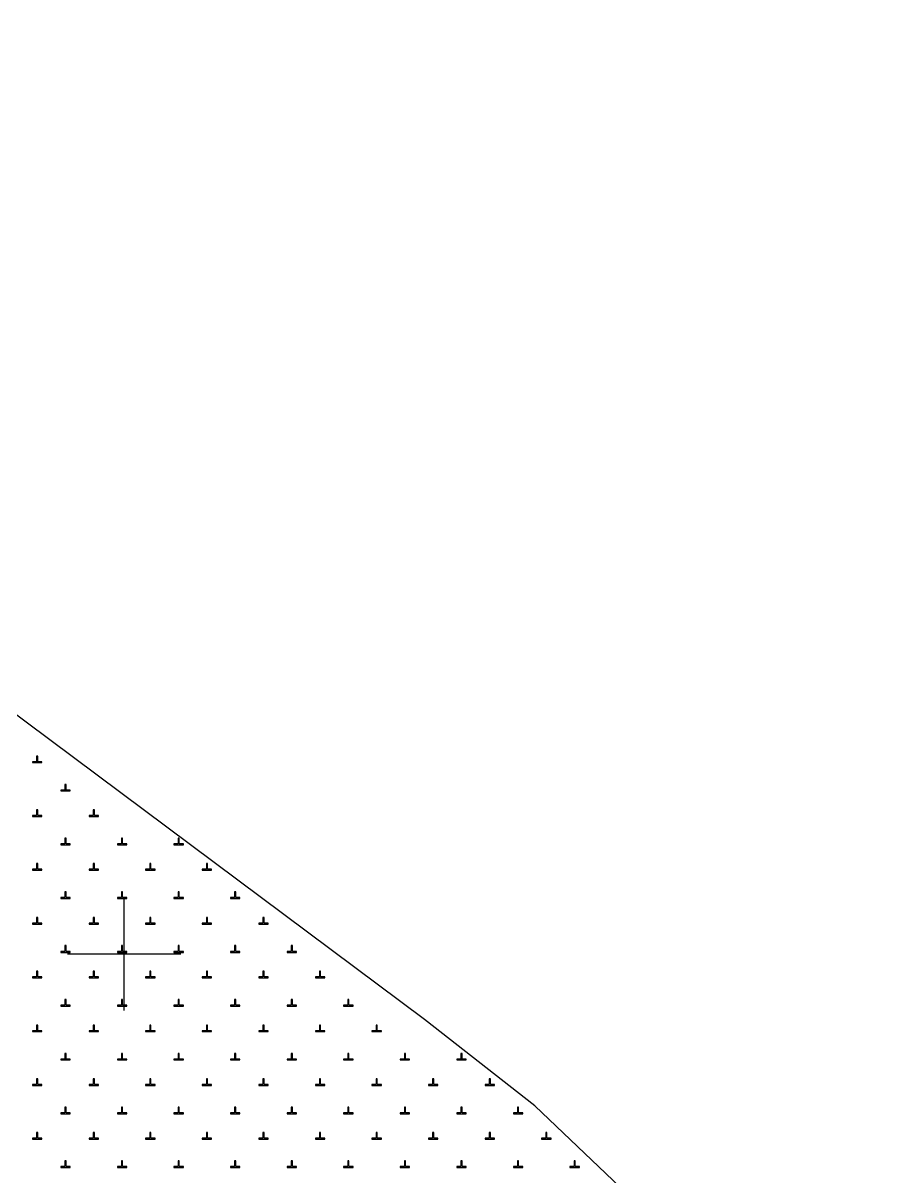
# Model space of a CAD drawing. Extents: x 550890 to 551618, y 1839259 to 1840146.
# Drawn here: x 551494.6 to 551540.8, y 1839988.2 to 1840049.3 of the extents above; entities that cross this region are included whole.
import ezdxf

# ---------------------------------------------------------------- set-up
doc = ezdxf.new("R2010")
doc.units = 0
for name, color, linetype in [('Level 19', 7, 'Continuous'), ('Level 23', 7, 'Continuous'), ('Level 63', 7, 'Continuous')]:
    doc.layers.add(name, color=color, linetype=linetype)

msp = doc.modelspace()

# ---------------------------------------------------------------- linework, layer by layer
at = {"layer": 'Level 19'}
for p, q in [((551495.42, 1840010.48), (551495.36, 1840010.48)), ((551495.36, 1840010.48), (551495.36, 1840010.18)), ((551495.42, 1840010.18), (551495.42, 1840010.48)), ((551495.36, 1840010.18), (551495.14, 1840010.18)), ((551495.14, 1840010.18), (551495.14, 1840010.13)), ((551495.14, 1840010.13), (551495.64, 1840010.13)), ((551495.64, 1840010.18), (551495.42, 1840010.18)), ((551495.64, 1840010.13), (551495.64, 1840010.18)), ((551496.92, 1840008.98), (551496.86, 1840008.98)), ((551496.86, 1840008.98), (551496.86, 1840008.68)), ((551496.92, 1840008.68), (551496.92, 1840008.98)), ((551496.86, 1840008.68), (551496.64, 1840008.68)), ((551496.64, 1840008.68), (551496.64, 1840008.63)), ((551496.64, 1840008.63), (551497.14, 1840008.63)), ((551497.14, 1840008.68), (551496.92, 1840008.68)), ((551497.14, 1840008.63), (551497.14, 1840008.68)), ((551495.36, 1840007.33), (551495.14, 1840007.33)), ((551495.14, 1840007.33), (551495.14, 1840007.28)), ((551495.14, 1840007.28), (551495.64, 1840007.28)), ((551495.42, 1840007.63), (551495.36, 1840007.63)), ((551495.36, 1840007.63), (551495.36, 1840007.33)), ((551495.42, 1840007.33), (551495.42, 1840007.63)), ((551495.64, 1840007.33), (551495.42, 1840007.33)), ((551495.64, 1840007.28), (551495.64, 1840007.33)), ((551498.36, 1840007.33), (551498.14, 1840007.33)), ((551498.14, 1840007.33), (551498.14, 1840007.28)), ((551498.14, 1840007.28), (551498.64, 1840007.28)), ((551498.42, 1840007.63), (551498.36, 1840007.63)), ((551498.36, 1840007.63), (551498.36, 1840007.33)), ((551498.42, 1840007.33), (551498.42, 1840007.63)), ((551498.64, 1840007.33), (551498.42, 1840007.33)), ((551498.64, 1840007.28), (551498.64, 1840007.33)), ((551496.92, 1840006.13), (551496.86, 1840006.13)), ((551496.86, 1840006.13), (551496.86, 1840005.83)), ((551496.92, 1840005.83), (551496.92, 1840006.13)), ((551499.92, 1840006.13), (551499.86, 1840006.13)), ((551499.86, 1840006.13), (551499.86, 1840005.83)), ((551499.92, 1840005.83), (551499.92, 1840006.13)), ((551502.92, 1840006.13), (551502.86, 1840006.13)), ((551502.86, 1840006.13), (551502.86, 1840005.83)), ((551502.92, 1840005.83), (551502.92, 1840006.13)), ((551496.86, 1840005.83), (551496.64, 1840005.83)), ((551496.64, 1840005.83), (551496.64, 1840005.78)), ((551496.64, 1840005.78), (551497.14, 1840005.78)), ((551497.14, 1840005.83), (551496.92, 1840005.83)), ((551497.14, 1840005.78), (551497.14, 1840005.83)), ((551499.86, 1840005.83), (551499.64, 1840005.83)), ((551499.64, 1840005.83), (551499.64, 1840005.78)), ((551499.64, 1840005.78), (551500.14, 1840005.78)), ((551500.14, 1840005.83), (551499.92, 1840005.83)), ((551500.14, 1840005.78), (551500.14, 1840005.83)), ((551502.86, 1840005.83), (551502.64, 1840005.83)), ((551502.64, 1840005.83), (551502.64, 1840005.78)), ((551502.64, 1840005.78), (551503.14, 1840005.78)), ((551503.14, 1840005.83), (551502.92, 1840005.83)), ((551503.14, 1840005.78), (551503.14, 1840005.83)), ((551495.42, 1840004.78), (551495.36, 1840004.78)), ((551495.36, 1840004.78), (551495.36, 1840004.48)), ((551495.42, 1840004.48), (551495.42, 1840004.78)), ((551498.42, 1840004.78), (551498.36, 1840004.78)), ((551498.36, 1840004.78), (551498.36, 1840004.48)), ((551498.42, 1840004.48), (551498.42, 1840004.78)), ((551501.42, 1840004.78), (551501.36, 1840004.78)), ((551501.36, 1840004.78), (551501.36, 1840004.48)), ((551501.42, 1840004.48), (551501.42, 1840004.78)), ((551504.42, 1840004.78), (551504.36, 1840004.78)), ((551504.36, 1840004.78), (551504.36, 1840004.48)), ((551504.42, 1840004.48), (551504.42, 1840004.78)), ((551495.36, 1840004.48), (551495.14, 1840004.48)), ((551495.14, 1840004.48), (551495.14, 1840004.43)), ((551495.14, 1840004.43), (551495.64, 1840004.43)), ((551495.64, 1840004.48), (551495.42, 1840004.48)), ((551495.64, 1840004.43), (551495.64, 1840004.48)), ((551498.36, 1840004.48), (551498.14, 1840004.48)), ((551498.14, 1840004.48), (551498.14, 1840004.43)), ((551498.14, 1840004.43), (551498.64, 1840004.43)), ((551498.64, 1840004.48), (551498.42, 1840004.48)), ((551498.64, 1840004.43), (551498.64, 1840004.48)), ((551501.36, 1840004.48), (551501.14, 1840004.48)), ((551501.14, 1840004.48), (551501.14, 1840004.43)), ((551501.14, 1840004.43), (551501.64, 1840004.43)), ((551501.64, 1840004.48), (551501.42, 1840004.48)), ((551501.64, 1840004.43), (551501.64, 1840004.48)), ((551504.36, 1840004.48), (551504.14, 1840004.48)), ((551504.14, 1840004.48), (551504.14, 1840004.43)), ((551504.14, 1840004.43), (551504.64, 1840004.43)), ((551504.64, 1840004.48), (551504.42, 1840004.48)), ((551504.64, 1840004.43), (551504.64, 1840004.48)), ((551496.86, 1840002.98), (551496.64, 1840002.98)), ((551496.64, 1840002.98), (551496.64, 1840002.93)), ((551496.64, 1840002.93), (551497.14, 1840002.93)), ((551496.92, 1840003.28), (551496.86, 1840003.28)), ((551496.86, 1840003.28), (551496.86, 1840002.98)), ((551496.92, 1840002.98), (551496.92, 1840003.28)), ((551497.14, 1840002.98), (551496.92, 1840002.98)), ((551497.14, 1840002.93), (551497.14, 1840002.98)), ((551499.86, 1840002.98), (551499.64, 1840002.98)), ((551499.64, 1840002.98), (551499.64, 1840002.93)), ((551499.64, 1840002.93), (551500.14, 1840002.93)), ((551499.92, 1840003.28), (551499.86, 1840003.28)), ((551499.86, 1840003.28), (551499.86, 1840002.98)), ((551499.92, 1840002.98), (551499.92, 1840003.28)), ((551500.14, 1840002.98), (551499.92, 1840002.98)), ((551500.14, 1840002.93), (551500.14, 1840002.98)), ((551502.86, 1840002.98), (551502.64, 1840002.98)), ((551502.64, 1840002.98), (551502.64, 1840002.93)), ((551502.64, 1840002.93), (551503.14, 1840002.93)), ((551502.92, 1840003.28), (551502.86, 1840003.28)), ((551502.86, 1840003.28), (551502.86, 1840002.98)), ((551502.92, 1840002.98), (551502.92, 1840003.28)), ((551503.14, 1840002.98), (551502.92, 1840002.98)), ((551503.14, 1840002.93), (551503.14, 1840002.98)), ((551505.86, 1840002.98), (551505.64, 1840002.98)), ((551505.64, 1840002.98), (551505.64, 1840002.93)), ((551505.64, 1840002.93), (551506.14, 1840002.93)), ((551505.92, 1840003.28), (551505.86, 1840003.28)), ((551505.86, 1840003.28), (551505.86, 1840002.98)), ((551505.92, 1840002.98), (551505.92, 1840003.28)), ((551506.14, 1840002.98), (551505.92, 1840002.98)), ((551506.14, 1840002.93), (551506.14, 1840002.98)), ((551495.36, 1840001.62), (551495.14, 1840001.62)), ((551495.14, 1840001.62), (551495.14, 1840001.57)), ((551495.42, 1840001.93), (551495.36, 1840001.93)), ((551495.36, 1840001.93), (551495.36, 1840001.62)), ((551495.42, 1840001.62), (551495.42, 1840001.93)), ((551495.64, 1840001.62), (551495.42, 1840001.62)), ((551495.64, 1840001.57), (551495.64, 1840001.62)), ((551498.36, 1840001.62), (551498.14, 1840001.62)), ((551498.14, 1840001.62), (551498.14, 1840001.57)), ((551498.42, 1840001.93), (551498.36, 1840001.93)), ((551498.36, 1840001.93), (551498.36, 1840001.62)), ((551498.42, 1840001.62), (551498.42, 1840001.93)), ((551498.64, 1840001.62), (551498.42, 1840001.62)), ((551498.64, 1840001.57), (551498.64, 1840001.62)), ((551501.36, 1840001.62), (551501.14, 1840001.62)), ((551501.14, 1840001.62), (551501.14, 1840001.57)), ((551501.42, 1840001.93), (551501.36, 1840001.93)), ((551501.36, 1840001.93), (551501.36, 1840001.62)), ((551501.42, 1840001.62), (551501.42, 1840001.93)), ((551501.64, 1840001.62), (551501.42, 1840001.62)), ((551501.64, 1840001.57), (551501.64, 1840001.62)), ((551504.36, 1840001.62), (551504.14, 1840001.62)), ((551504.14, 1840001.62), (551504.14, 1840001.57)), ((551504.42, 1840001.93), (551504.36, 1840001.93)), ((551504.36, 1840001.93), (551504.36, 1840001.62)), ((551504.42, 1840001.62), (551504.42, 1840001.93)), ((551504.64, 1840001.62), (551504.42, 1840001.62)), ((551504.64, 1840001.57), (551504.64, 1840001.62)), ((551507.36, 1840001.62), (551507.14, 1840001.62)), ((551507.14, 1840001.62), (551507.14, 1840001.57)), ((551507.42, 1840001.93), (551507.36, 1840001.93)), ((551507.36, 1840001.93), (551507.36, 1840001.62)), ((551507.42, 1840001.62), (551507.42, 1840001.93)), ((551507.64, 1840001.62), (551507.42, 1840001.62)), ((551507.64, 1840001.57), (551507.64, 1840001.62)), ((551495.14, 1840001.57), (551495.64, 1840001.57)), ((551498.14, 1840001.57), (551498.64, 1840001.57)), ((551501.14, 1840001.57), (551501.64, 1840001.57)), ((551504.14, 1840001.57), (551504.64, 1840001.57)), ((551507.14, 1840001.57), (551507.64, 1840001.57)), ((551496.92, 1840000.43), (551496.86, 1840000.43)), ((551496.86, 1840000.43), (551496.86, 1840000.12)), ((551496.92, 1840000.12), (551496.92, 1840000.43)), ((551499.92, 1840000.43), (551499.86, 1840000.43)), ((551499.86, 1840000.43), (551499.86, 1840000.12)), ((551499.92, 1840000.12), (551499.92, 1840000.43)), ((551502.92, 1840000.43), (551502.86, 1840000.43)), ((551502.86, 1840000.43), (551502.86, 1840000.12)), ((551502.92, 1840000.12), (551502.92, 1840000.43)), ((551505.92, 1840000.43), (551505.86, 1840000.43)), ((551505.86, 1840000.43), (551505.86, 1840000.12)), ((551505.92, 1840000.12), (551505.92, 1840000.43)), ((551508.92, 1840000.43), (551508.86, 1840000.43)), ((551508.86, 1840000.43), (551508.86, 1840000.12)), ((551508.92, 1840000.12), (551508.92, 1840000.43)), ((551496.86, 1840000.12), (551496.64, 1840000.12)), ((551496.64, 1840000.12), (551496.64, 1840000.07)), ((551496.64, 1840000.07), (551497.14, 1840000.07)), ((551497.14, 1840000.12), (551496.92, 1840000.12)), ((551497.14, 1840000.07), (551497.14, 1840000.12)), ((551499.86, 1840000.12), (551499.64, 1840000.12)), ((551499.64, 1840000.12), (551499.64, 1840000.07)), ((551499.64, 1840000.07), (551500.14, 1840000.07)), ((551500.14, 1840000.12), (551499.92, 1840000.12)), ((551500.14, 1840000.07), (551500.14, 1840000.12)), ((551502.86, 1840000.12), (551502.64, 1840000.12)), ((551502.64, 1840000.12), (551502.64, 1840000.07)), ((551502.64, 1840000.07), (551503.14, 1840000.07)), ((551503.14, 1840000.12), (551502.92, 1840000.12)), ((551503.14, 1840000.07), (551503.14, 1840000.12)), ((551505.86, 1840000.12), (551505.64, 1840000.12)), ((551505.64, 1840000.12), (551505.64, 1840000.07)), ((551505.64, 1840000.07), (551506.14, 1840000.07)), ((551506.14, 1840000.12), (551505.92, 1840000.12)), ((551506.14, 1840000.07), (551506.14, 1840000.12)), ((551508.86, 1840000.12), (551508.64, 1840000.12)), ((551508.64, 1840000.12), (551508.64, 1840000.07)), ((551508.64, 1840000.07), (551509.14, 1840000.07)), ((551509.14, 1840000.12), (551508.92, 1840000.12)), ((551509.14, 1840000.07), (551509.14, 1840000.12)), ((551495.36, 1839998.77), (551495.14, 1839998.77)), ((551495.14, 1839998.77), (551495.14, 1839998.72)), ((551495.14, 1839998.72), (551495.64, 1839998.72)), ((551495.42, 1839999.07), (551495.36, 1839999.07)), ((551495.36, 1839999.07), (551495.36, 1839998.77)), ((551495.42, 1839998.77), (551495.42, 1839999.07)), ((551495.64, 1839998.77), (551495.42, 1839998.77)), ((551495.64, 1839998.72), (551495.64, 1839998.77)), ((551498.36, 1839998.77), (551498.14, 1839998.77)), ((551498.14, 1839998.77), (551498.14, 1839998.72)), ((551498.14, 1839998.72), (551498.64, 1839998.72)), ((551498.42, 1839999.07), (551498.36, 1839999.07)), ((551498.36, 1839999.07), (551498.36, 1839998.77)), ((551498.42, 1839998.77), (551498.42, 1839999.07)), ((551498.64, 1839998.77), (551498.42, 1839998.77)), ((551498.64, 1839998.72), (551498.64, 1839998.77)), ((551501.36, 1839998.77), (551501.14, 1839998.77)), ((551501.14, 1839998.77), (551501.14, 1839998.72)), ((551501.14, 1839998.72), (551501.64, 1839998.72)), ((551501.42, 1839999.07), (551501.36, 1839999.07)), ((551501.36, 1839999.07), (551501.36, 1839998.77)), ((551501.42, 1839998.77), (551501.42, 1839999.07)), ((551501.64, 1839998.77), (551501.42, 1839998.77)), ((551501.64, 1839998.72), (551501.64, 1839998.77)), ((551504.36, 1839998.77), (551504.14, 1839998.77)), ((551504.14, 1839998.77), (551504.14, 1839998.72)), ((551504.14, 1839998.72), (551504.64, 1839998.72)), ((551504.42, 1839999.07), (551504.36, 1839999.07)), ((551504.36, 1839999.07), (551504.36, 1839998.77)), ((551504.42, 1839998.77), (551504.42, 1839999.07)), ((551504.64, 1839998.77), (551504.42, 1839998.77)), ((551504.64, 1839998.72), (551504.64, 1839998.77)), ((551507.36, 1839998.77), (551507.14, 1839998.77)), ((551507.14, 1839998.77), (551507.14, 1839998.72)), ((551507.14, 1839998.72), (551507.64, 1839998.72)), ((551507.42, 1839999.07), (551507.36, 1839999.07)), ((551507.36, 1839999.07), (551507.36, 1839998.77)), ((551507.42, 1839998.77), (551507.42, 1839999.07)), ((551507.64, 1839998.77), (551507.42, 1839998.77)), ((551507.64, 1839998.72), (551507.64, 1839998.77)), ((551510.36, 1839998.77), (551510.14, 1839998.77)), ((551510.14, 1839998.77), (551510.14, 1839998.72)), ((551510.14, 1839998.72), (551510.64, 1839998.72)), ((551510.42, 1839999.07), (551510.36, 1839999.07)), ((551510.36, 1839999.07), (551510.36, 1839998.77)), ((551510.42, 1839998.77), (551510.42, 1839999.07)), ((551510.64, 1839998.77), (551510.42, 1839998.77)), ((551510.64, 1839998.72), (551510.64, 1839998.77)), ((551496.92, 1839997.57), (551496.86, 1839997.57)), ((551496.86, 1839997.57), (551496.86, 1839997.27)), ((551496.92, 1839997.27), (551496.92, 1839997.57)), ((551499.92, 1839997.57), (551499.86, 1839997.57)), ((551499.86, 1839997.57), (551499.86, 1839997.27)), ((551499.92, 1839997.27), (551499.92, 1839997.57)), ((551502.92, 1839997.57), (551502.86, 1839997.57)), ((551502.86, 1839997.57), (551502.86, 1839997.27)), ((551502.92, 1839997.27), (551502.92, 1839997.57)), ((551505.92, 1839997.57), (551505.86, 1839997.57)), ((551505.86, 1839997.57), (551505.86, 1839997.27)), ((551505.92, 1839997.27), (551505.92, 1839997.57)), ((551508.92, 1839997.57), (551508.86, 1839997.57)), ((551508.86, 1839997.57), (551508.86, 1839997.27)), ((551508.92, 1839997.27), (551508.92, 1839997.57)), ((551511.92, 1839997.57), (551511.86, 1839997.57)), ((551511.86, 1839997.57), (551511.86, 1839997.27)), ((551511.92, 1839997.27), (551511.92, 1839997.57)), ((551496.86, 1839997.27), (551496.64, 1839997.27)), ((551496.64, 1839997.27), (551496.64, 1839997.22)), ((551496.64, 1839997.22), (551497.14, 1839997.22)), ((551497.14, 1839997.27), (551496.92, 1839997.27)), ((551497.14, 1839997.22), (551497.14, 1839997.27)), ((551499.86, 1839997.27), (551499.64, 1839997.27)), ((551499.64, 1839997.27), (551499.64, 1839997.22)), ((551499.64, 1839997.22), (551500.14, 1839997.22)), ((551500.14, 1839997.27), (551499.92, 1839997.27)), ((551500.14, 1839997.22), (551500.14, 1839997.27)), ((551502.86, 1839997.27), (551502.64, 1839997.27)), ((551502.64, 1839997.27), (551502.64, 1839997.22)), ((551502.64, 1839997.22), (551503.14, 1839997.22)), ((551503.14, 1839997.27), (551502.92, 1839997.27)), ((551503.14, 1839997.22), (551503.14, 1839997.27)), ((551505.86, 1839997.27), (551505.64, 1839997.27)), ((551505.64, 1839997.27), (551505.64, 1839997.22)), ((551505.64, 1839997.22), (551506.14, 1839997.22)), ((551506.14, 1839997.27), (551505.92, 1839997.27)), ((551506.14, 1839997.22), (551506.14, 1839997.27)), ((551508.86, 1839997.27), (551508.64, 1839997.27)), ((551508.64, 1839997.27), (551508.64, 1839997.22)), ((551508.64, 1839997.22), (551509.14, 1839997.22)), ((551509.14, 1839997.27), (551508.92, 1839997.27)), ((551509.14, 1839997.22), (551509.14, 1839997.27)), ((551511.86, 1839997.27), (551511.64, 1839997.27)), ((551511.64, 1839997.27), (551511.64, 1839997.22)), ((551511.64, 1839997.22), (551512.14, 1839997.22)), ((551512.14, 1839997.27), (551511.92, 1839997.27)), ((551512.14, 1839997.22), (551512.14, 1839997.27)), ((551495.42, 1839996.22), (551495.36, 1839996.22)), ((551495.36, 1839996.22), (551495.36, 1839995.92)), ((551495.42, 1839995.92), (551495.42, 1839996.22)), ((551498.42, 1839996.22), (551498.36, 1839996.22)), ((551498.36, 1839996.22), (551498.36, 1839995.92)), ((551498.42, 1839995.92), (551498.42, 1839996.22)), ((551501.42, 1839996.22), (551501.36, 1839996.22)), ((551501.36, 1839996.22), (551501.36, 1839995.92)), ((551501.42, 1839995.92), (551501.42, 1839996.22)), ((551504.42, 1839996.22), (551504.36, 1839996.22)), ((551504.36, 1839996.22), (551504.36, 1839995.92)), ((551504.42, 1839995.92), (551504.42, 1839996.22)), ((551507.42, 1839996.22), (551507.36, 1839996.22)), ((551507.36, 1839996.22), (551507.36, 1839995.92)), ((551507.42, 1839995.92), (551507.42, 1839996.22)), ((551510.42, 1839996.22), (551510.36, 1839996.22)), ((551510.36, 1839996.22), (551510.36, 1839995.92)), ((551510.42, 1839995.92), (551510.42, 1839996.22)), ((551513.42, 1839996.22), (551513.36, 1839996.22)), ((551513.36, 1839996.22), (551513.36, 1839995.92)), ((551513.42, 1839995.92), (551513.42, 1839996.22)), ((551495.36, 1839995.92), (551495.14, 1839995.92)), ((551495.14, 1839995.92), (551495.14, 1839995.87)), ((551495.14, 1839995.87), (551495.64, 1839995.87)), ((551495.64, 1839995.92), (551495.42, 1839995.92)), ((551495.64, 1839995.87), (551495.64, 1839995.92)), ((551498.36, 1839995.92), (551498.14, 1839995.92)), ((551498.14, 1839995.92), (551498.14, 1839995.87)), ((551498.14, 1839995.87), (551498.64, 1839995.87)), ((551498.64, 1839995.92), (551498.42, 1839995.92)), ((551498.64, 1839995.87), (551498.64, 1839995.92)), ((551501.36, 1839995.92), (551501.14, 1839995.92)), ((551501.14, 1839995.92), (551501.14, 1839995.87)), ((551501.14, 1839995.87), (551501.64, 1839995.87)), ((551501.64, 1839995.92), (551501.42, 1839995.92)), ((551501.64, 1839995.87), (551501.64, 1839995.92)), ((551504.36, 1839995.92), (551504.14, 1839995.92)), ((551504.14, 1839995.92), (551504.14, 1839995.87)), ((551504.14, 1839995.87), (551504.64, 1839995.87)), ((551504.64, 1839995.92), (551504.42, 1839995.92)), ((551504.64, 1839995.87), (551504.64, 1839995.92)), ((551507.36, 1839995.92), (551507.14, 1839995.92)), ((551507.14, 1839995.92), (551507.14, 1839995.87)), ((551507.14, 1839995.87), (551507.64, 1839995.87)), ((551507.64, 1839995.92), (551507.42, 1839995.92)), ((551507.64, 1839995.87), (551507.64, 1839995.92)), ((551510.36, 1839995.92), (551510.14, 1839995.92)), ((551510.14, 1839995.92), (551510.14, 1839995.87)), ((551510.14, 1839995.87), (551510.64, 1839995.87)), ((551510.64, 1839995.92), (551510.42, 1839995.92)), ((551510.64, 1839995.87), (551510.64, 1839995.92)), ((551513.36, 1839995.92), (551513.14, 1839995.92)), ((551513.14, 1839995.92), (551513.14, 1839995.87)), ((551513.14, 1839995.87), (551513.64, 1839995.87)), ((551513.64, 1839995.92), (551513.42, 1839995.92)), ((551513.64, 1839995.87), (551513.64, 1839995.92)), ((551496.86, 1839994.42), (551496.64, 1839994.42)), ((551496.64, 1839994.42), (551496.64, 1839994.37)), ((551496.64, 1839994.37), (551497.14, 1839994.37)), ((551496.92, 1839994.72), (551496.86, 1839994.72)), ((551496.86, 1839994.72), (551496.86, 1839994.42)), ((551496.92, 1839994.42), (551496.92, 1839994.72)), ((551497.14, 1839994.42), (551496.92, 1839994.42)), ((551497.14, 1839994.37), (551497.14, 1839994.42)), ((551499.86, 1839994.42), (551499.64, 1839994.42)), ((551499.64, 1839994.42), (551499.64, 1839994.37)), ((551499.64, 1839994.37), (551500.14, 1839994.37)), ((551499.92, 1839994.72), (551499.86, 1839994.72)), ((551499.86, 1839994.72), (551499.86, 1839994.42)), ((551499.92, 1839994.42), (551499.92, 1839994.72)), ((551500.14, 1839994.42), (551499.92, 1839994.42)), ((551500.14, 1839994.37), (551500.14, 1839994.42)), ((551502.86, 1839994.42), (551502.64, 1839994.42)), ((551502.64, 1839994.42), (551502.64, 1839994.37)), ((551502.64, 1839994.37), (551503.14, 1839994.37)), ((551502.92, 1839994.72), (551502.86, 1839994.72)), ((551502.86, 1839994.72), (551502.86, 1839994.42)), ((551502.92, 1839994.42), (551502.92, 1839994.72)), ((551503.14, 1839994.42), (551502.92, 1839994.42)), ((551503.14, 1839994.37), (551503.14, 1839994.42)), ((551505.86, 1839994.42), (551505.64, 1839994.42)), ((551505.64, 1839994.42), (551505.64, 1839994.37)), ((551505.64, 1839994.37), (551506.14, 1839994.37)), ((551505.92, 1839994.72), (551505.86, 1839994.72)), ((551505.86, 1839994.72), (551505.86, 1839994.42)), ((551505.92, 1839994.42), (551505.92, 1839994.72)), ((551506.14, 1839994.42), (551505.92, 1839994.42)), ((551506.14, 1839994.37), (551506.14, 1839994.42)), ((551508.86, 1839994.42), (551508.64, 1839994.42)), ((551508.64, 1839994.42), (551508.64, 1839994.37)), ((551508.64, 1839994.37), (551509.14, 1839994.37)), ((551508.92, 1839994.72), (551508.86, 1839994.72)), ((551508.86, 1839994.72), (551508.86, 1839994.42)), ((551508.92, 1839994.42), (551508.92, 1839994.72)), ((551509.14, 1839994.42), (551508.92, 1839994.42)), ((551509.14, 1839994.37), (551509.14, 1839994.42)), ((551511.86, 1839994.42), (551511.64, 1839994.42)), ((551511.64, 1839994.42), (551511.64, 1839994.37)), ((551511.64, 1839994.37), (551512.14, 1839994.37)), ((551511.92, 1839994.72), (551511.86, 1839994.72)), ((551511.86, 1839994.72), (551511.86, 1839994.42)), ((551511.92, 1839994.42), (551511.92, 1839994.72)), ((551512.14, 1839994.42), (551511.92, 1839994.42)), ((551512.14, 1839994.37), (551512.14, 1839994.42)), ((551514.86, 1839994.42), (551514.64, 1839994.42)), ((551514.64, 1839994.42), (551514.64, 1839994.37)), ((551514.64, 1839994.37), (551515.14, 1839994.37)), ((551514.92, 1839994.72), (551514.86, 1839994.72)), ((551514.86, 1839994.72), (551514.86, 1839994.42)), ((551514.92, 1839994.42), (551514.92, 1839994.72)), ((551515.14, 1839994.42), (551514.92, 1839994.42)), ((551515.14, 1839994.37), (551515.14, 1839994.42)), ((551517.86, 1839994.42), (551517.64, 1839994.42)), ((551517.64, 1839994.42), (551517.64, 1839994.37)), ((551517.64, 1839994.37), (551518.14, 1839994.37)), ((551517.92, 1839994.72), (551517.86, 1839994.72)), ((551517.86, 1839994.72), (551517.86, 1839994.42)), ((551517.92, 1839994.42), (551517.92, 1839994.72)), ((551518.14, 1839994.42), (551517.92, 1839994.42)), ((551518.14, 1839994.37), (551518.14, 1839994.42)), ((551495.36, 1839993.07), (551495.14, 1839993.07)), ((551495.14, 1839993.07), (551495.14, 1839993.02)), ((551495.42, 1839993.37), (551495.36, 1839993.37)), ((551495.36, 1839993.37), (551495.36, 1839993.07)), ((551495.42, 1839993.07), (551495.42, 1839993.37)), ((551495.64, 1839993.07), (551495.42, 1839993.07)), ((551495.64, 1839993.02), (551495.64, 1839993.07)), ((551498.36, 1839993.07), (551498.14, 1839993.07)), ((551498.14, 1839993.07), (551498.14, 1839993.02)), ((551498.42, 1839993.37), (551498.36, 1839993.37)), ((551498.36, 1839993.37), (551498.36, 1839993.07)), ((551498.42, 1839993.07), (551498.42, 1839993.37)), ((551498.64, 1839993.07), (551498.42, 1839993.07)), ((551498.64, 1839993.02), (551498.64, 1839993.07)), ((551501.36, 1839993.07), (551501.14, 1839993.07)), ((551501.14, 1839993.07), (551501.14, 1839993.02)), ((551501.42, 1839993.37), (551501.36, 1839993.37)), ((551501.36, 1839993.37), (551501.36, 1839993.07)), ((551501.42, 1839993.07), (551501.42, 1839993.37)), ((551501.64, 1839993.07), (551501.42, 1839993.07)), ((551501.64, 1839993.02), (551501.64, 1839993.07)), ((551504.36, 1839993.07), (551504.14, 1839993.07)), ((551504.14, 1839993.07), (551504.14, 1839993.02)), ((551504.42, 1839993.37), (551504.36, 1839993.37)), ((551504.36, 1839993.37), (551504.36, 1839993.07)), ((551504.42, 1839993.07), (551504.42, 1839993.37)), ((551504.64, 1839993.07), (551504.42, 1839993.07)), ((551504.64, 1839993.02), (551504.64, 1839993.07)), ((551507.36, 1839993.07), (551507.14, 1839993.07)), ((551507.14, 1839993.07), (551507.14, 1839993.02)), ((551507.42, 1839993.37), (551507.36, 1839993.37)), ((551507.36, 1839993.37), (551507.36, 1839993.07)), ((551507.42, 1839993.07), (551507.42, 1839993.37)), ((551507.64, 1839993.07), (551507.42, 1839993.07)), ((551507.64, 1839993.02), (551507.64, 1839993.07)), ((551510.36, 1839993.07), (551510.14, 1839993.07)), ((551510.14, 1839993.07), (551510.14, 1839993.02)), ((551510.42, 1839993.37), (551510.36, 1839993.37)), ((551510.36, 1839993.37), (551510.36, 1839993.07)), ((551510.42, 1839993.07), (551510.42, 1839993.37)), ((551510.64, 1839993.07), (551510.42, 1839993.07)), ((551510.64, 1839993.02), (551510.64, 1839993.07)), ((551513.36, 1839993.07), (551513.14, 1839993.07)), ((551513.14, 1839993.07), (551513.14, 1839993.02)), ((551513.42, 1839993.37), (551513.36, 1839993.37)), ((551513.36, 1839993.37), (551513.36, 1839993.07)), ((551513.42, 1839993.07), (551513.42, 1839993.37)), ((551513.64, 1839993.07), (551513.42, 1839993.07)), ((551513.64, 1839993.02), (551513.64, 1839993.07)), ((551516.36, 1839993.07), (551516.14, 1839993.07)), ((551516.14, 1839993.07), (551516.14, 1839993.02)), ((551516.42, 1839993.37), (551516.36, 1839993.37)), ((551516.36, 1839993.37), (551516.36, 1839993.07)), ((551516.42, 1839993.07), (551516.42, 1839993.37)), ((551516.64, 1839993.07), (551516.42, 1839993.07)), ((551516.64, 1839993.02), (551516.64, 1839993.07)), ((551519.36, 1839993.07), (551519.14, 1839993.07)), ((551519.14, 1839993.07), (551519.14, 1839993.02)), ((551519.42, 1839993.37), (551519.36, 1839993.37)), ((551519.36, 1839993.37), (551519.36, 1839993.07)), ((551519.42, 1839993.07), (551519.42, 1839993.37)), ((551519.64, 1839993.07), (551519.42, 1839993.07)), ((551519.64, 1839993.02), (551519.64, 1839993.07)), ((551495.14, 1839993.02), (551495.64, 1839993.02)), ((551498.14, 1839993.02), (551498.64, 1839993.02)), ((551501.14, 1839993.02), (551501.64, 1839993.02)), ((551504.14, 1839993.02), (551504.64, 1839993.02)), ((551507.14, 1839993.02), (551507.64, 1839993.02)), ((551510.14, 1839993.02), (551510.64, 1839993.02)), ((551513.14, 1839993.02), (551513.64, 1839993.02)), ((551516.14, 1839993.02), (551516.64, 1839993.02)), ((551519.14, 1839993.02), (551519.64, 1839993.02)), ((551496.92, 1839991.87), (551496.86, 1839991.87)), ((551496.86, 1839991.87), (551496.86, 1839991.57)), ((551496.92, 1839991.57), (551496.92, 1839991.87)), ((551499.92, 1839991.87), (551499.86, 1839991.87)), ((551499.86, 1839991.87), (551499.86, 1839991.57)), ((551499.92, 1839991.57), (551499.92, 1839991.87)), ((551502.92, 1839991.87), (551502.86, 1839991.87)), ((551502.86, 1839991.87), (551502.86, 1839991.57)), ((551502.92, 1839991.57), (551502.92, 1839991.87)), ((551505.92, 1839991.87), (551505.86, 1839991.87)), ((551505.86, 1839991.87), (551505.86, 1839991.57)), ((551505.92, 1839991.57), (551505.92, 1839991.87)), ((551508.92, 1839991.87), (551508.86, 1839991.87)), ((551508.86, 1839991.87), (551508.86, 1839991.57)), ((551508.92, 1839991.57), (551508.92, 1839991.87)), ((551511.92, 1839991.87), (551511.86, 1839991.87)), ((551511.86, 1839991.87), (551511.86, 1839991.57)), ((551511.92, 1839991.57), (551511.92, 1839991.87)), ((551514.92, 1839991.87), (551514.86, 1839991.87)), ((551514.86, 1839991.87), (551514.86, 1839991.57)), ((551514.92, 1839991.57), (551514.92, 1839991.87)), ((551517.92, 1839991.87), (551517.86, 1839991.87)), ((551517.86, 1839991.87), (551517.86, 1839991.57)), ((551517.92, 1839991.57), (551517.92, 1839991.87)), ((551520.92, 1839991.87), (551520.86, 1839991.87)), ((551520.86, 1839991.87), (551520.86, 1839991.57)), ((551520.92, 1839991.57), (551520.92, 1839991.87)), ((551496.86, 1839991.57), (551496.64, 1839991.57)), ((551496.64, 1839991.57), (551496.64, 1839991.52)), ((551496.64, 1839991.52), (551497.14, 1839991.52)), ((551497.14, 1839991.57), (551496.92, 1839991.57)), ((551497.14, 1839991.52), (551497.14, 1839991.57)), ((551499.86, 1839991.57), (551499.64, 1839991.57)), ((551499.64, 1839991.57), (551499.64, 1839991.52)), ((551499.64, 1839991.52), (551500.14, 1839991.52)), ((551500.14, 1839991.57), (551499.92, 1839991.57)), ((551500.14, 1839991.52), (551500.14, 1839991.57)), ((551502.86, 1839991.57), (551502.64, 1839991.57)), ((551502.64, 1839991.57), (551502.64, 1839991.52)), ((551502.64, 1839991.52), (551503.14, 1839991.52)), ((551503.14, 1839991.57), (551502.92, 1839991.57)), ((551503.14, 1839991.52), (551503.14, 1839991.57)), ((551505.86, 1839991.57), (551505.64, 1839991.57)), ((551505.64, 1839991.57), (551505.64, 1839991.52)), ((551505.64, 1839991.52), (551506.14, 1839991.52)), ((551506.14, 1839991.57), (551505.92, 1839991.57)), ((551506.14, 1839991.52), (551506.14, 1839991.57)), ((551508.86, 1839991.57), (551508.64, 1839991.57)), ((551508.64, 1839991.57), (551508.64, 1839991.52)), ((551508.64, 1839991.52), (551509.14, 1839991.52)), ((551509.14, 1839991.57), (551508.92, 1839991.57)), ((551509.14, 1839991.52), (551509.14, 1839991.57)), ((551511.86, 1839991.57), (551511.64, 1839991.57)), ((551511.64, 1839991.57), (551511.64, 1839991.52)), ((551511.64, 1839991.52), (551512.14, 1839991.52)), ((551512.14, 1839991.57), (551511.92, 1839991.57)), ((551512.14, 1839991.52), (551512.14, 1839991.57)), ((551514.86, 1839991.57), (551514.64, 1839991.57)), ((551514.64, 1839991.57), (551514.64, 1839991.52)), ((551514.64, 1839991.52), (551515.14, 1839991.52)), ((551515.14, 1839991.57), (551514.92, 1839991.57)), ((551515.14, 1839991.52), (551515.14, 1839991.57)), ((551517.86, 1839991.57), (551517.64, 1839991.57)), ((551517.64, 1839991.57), (551517.64, 1839991.52)), ((551517.64, 1839991.52), (551518.14, 1839991.52)), ((551518.14, 1839991.57), (551517.92, 1839991.57)), ((551518.14, 1839991.52), (551518.14, 1839991.57)), ((551520.86, 1839991.57), (551520.64, 1839991.57)), ((551520.64, 1839991.57), (551520.64, 1839991.52)), ((551520.64, 1839991.52), (551521.14, 1839991.52)), ((551521.14, 1839991.57), (551520.92, 1839991.57)), ((551521.14, 1839991.52), (551521.14, 1839991.57)), ((551495.36, 1839990.22), (551495.14, 1839990.22)), ((551495.14, 1839990.22), (551495.14, 1839990.17)), ((551495.14, 1839990.17), (551495.64, 1839990.17)), ((551495.42, 1839990.52), (551495.36, 1839990.52)), ((551495.36, 1839990.52), (551495.36, 1839990.22)), ((551495.42, 1839990.22), (551495.42, 1839990.52)), ((551495.64, 1839990.22), (551495.42, 1839990.22)), ((551495.64, 1839990.17), (551495.64, 1839990.22)), ((551498.36, 1839990.22), (551498.14, 1839990.22)), ((551498.14, 1839990.22), (551498.14, 1839990.17)), ((551498.14, 1839990.17), (551498.64, 1839990.17)), ((551498.42, 1839990.52), (551498.36, 1839990.52)), ((551498.36, 1839990.52), (551498.36, 1839990.22)), ((551498.42, 1839990.22), (551498.42, 1839990.52)), ((551498.64, 1839990.22), (551498.42, 1839990.22)), ((551498.64, 1839990.17), (551498.64, 1839990.22)), ((551501.36, 1839990.22), (551501.14, 1839990.22)), ((551501.14, 1839990.22), (551501.14, 1839990.17)), ((551501.14, 1839990.17), (551501.64, 1839990.17)), ((551501.42, 1839990.52), (551501.36, 1839990.52)), ((551501.36, 1839990.52), (551501.36, 1839990.22)), ((551501.42, 1839990.22), (551501.42, 1839990.52)), ((551501.64, 1839990.22), (551501.42, 1839990.22)), ((551501.64, 1839990.17), (551501.64, 1839990.22)), ((551504.36, 1839990.22), (551504.14, 1839990.22)), ((551504.14, 1839990.22), (551504.14, 1839990.17)), ((551504.14, 1839990.17), (551504.64, 1839990.17)), ((551504.42, 1839990.52), (551504.36, 1839990.52)), ((551504.36, 1839990.52), (551504.36, 1839990.22)), ((551504.42, 1839990.22), (551504.42, 1839990.52)), ((551504.64, 1839990.22), (551504.42, 1839990.22)), ((551504.64, 1839990.17), (551504.64, 1839990.22)), ((551507.36, 1839990.22), (551507.14, 1839990.22)), ((551507.14, 1839990.22), (551507.14, 1839990.17)), ((551507.14, 1839990.17), (551507.64, 1839990.17)), ((551507.42, 1839990.52), (551507.36, 1839990.52)), ((551507.36, 1839990.52), (551507.36, 1839990.22)), ((551507.42, 1839990.22), (551507.42, 1839990.52)), ((551507.64, 1839990.22), (551507.42, 1839990.22)), ((551507.64, 1839990.17), (551507.64, 1839990.22)), ((551510.36, 1839990.22), (551510.14, 1839990.22)), ((551510.14, 1839990.22), (551510.14, 1839990.17)), ((551510.14, 1839990.17), (551510.64, 1839990.17)), ((551510.42, 1839990.52), (551510.36, 1839990.52)), ((551510.36, 1839990.52), (551510.36, 1839990.22)), ((551510.42, 1839990.22), (551510.42, 1839990.52)), ((551510.64, 1839990.22), (551510.42, 1839990.22)), ((551510.64, 1839990.17), (551510.64, 1839990.22)), ((551513.36, 1839990.22), (551513.14, 1839990.22)), ((551513.14, 1839990.22), (551513.14, 1839990.17)), ((551513.14, 1839990.17), (551513.64, 1839990.17)), ((551513.42, 1839990.52), (551513.36, 1839990.52)), ((551513.36, 1839990.52), (551513.36, 1839990.22)), ((551513.42, 1839990.22), (551513.42, 1839990.52)), ((551513.64, 1839990.22), (551513.42, 1839990.22)), ((551513.64, 1839990.17), (551513.64, 1839990.22)), ((551516.36, 1839990.22), (551516.14, 1839990.22)), ((551516.14, 1839990.22), (551516.14, 1839990.17)), ((551516.14, 1839990.17), (551516.64, 1839990.17)), ((551516.42, 1839990.52), (551516.36, 1839990.52)), ((551516.36, 1839990.52), (551516.36, 1839990.22)), ((551516.42, 1839990.22), (551516.42, 1839990.52)), ((551516.64, 1839990.22), (551516.42, 1839990.22)), ((551516.64, 1839990.17), (551516.64, 1839990.22)), ((551519.36, 1839990.22), (551519.14, 1839990.22)), ((551519.14, 1839990.22), (551519.14, 1839990.17)), ((551519.14, 1839990.17), (551519.64, 1839990.17)), ((551519.42, 1839990.52), (551519.36, 1839990.52)), ((551519.36, 1839990.52), (551519.36, 1839990.22)), ((551519.42, 1839990.22), (551519.42, 1839990.52)), ((551519.64, 1839990.22), (551519.42, 1839990.22)), ((551519.64, 1839990.17), (551519.64, 1839990.22)), ((551522.36, 1839990.22), (551522.14, 1839990.22)), ((551522.14, 1839990.22), (551522.14, 1839990.17)), ((551522.14, 1839990.17), (551522.64, 1839990.17)), ((551522.42, 1839990.52), (551522.36, 1839990.52)), ((551522.36, 1839990.52), (551522.36, 1839990.22)), ((551522.42, 1839990.22), (551522.42, 1839990.52)), ((551522.64, 1839990.22), (551522.42, 1839990.22)), ((551522.64, 1839990.17), (551522.64, 1839990.22)), ((551496.92, 1839989.02), (551496.86, 1839989.02)), ((551496.86, 1839989.02), (551496.86, 1839988.72)), ((551496.92, 1839988.72), (551496.92, 1839989.02)), ((551499.92, 1839989.02), (551499.86, 1839989.02)), ((551499.86, 1839989.02), (551499.86, 1839988.72)), ((551499.92, 1839988.72), (551499.92, 1839989.02)), ((551502.92, 1839989.02), (551502.86, 1839989.02)), ((551502.86, 1839989.02), (551502.86, 1839988.72)), ((551502.92, 1839988.72), (551502.92, 1839989.02)), ((551505.92, 1839989.02), (551505.86, 1839989.02)), ((551505.86, 1839989.02), (551505.86, 1839988.72)), ((551505.92, 1839988.72), (551505.92, 1839989.02)), ((551508.92, 1839989.02), (551508.86, 1839989.02)), ((551508.86, 1839989.02), (551508.86, 1839988.72)), ((551508.92, 1839988.72), (551508.92, 1839989.02)), ((551511.92, 1839989.02), (551511.86, 1839989.02)), ((551511.86, 1839989.02), (551511.86, 1839988.72)), ((551511.92, 1839988.72), (551511.92, 1839989.02)), ((551514.92, 1839989.02), (551514.86, 1839989.02)), ((551514.86, 1839989.02), (551514.86, 1839988.72)), ((551514.92, 1839988.72), (551514.92, 1839989.02)), ((551517.92, 1839989.02), (551517.86, 1839989.02)), ((551517.86, 1839989.02), (551517.86, 1839988.72)), ((551517.92, 1839988.72), (551517.92, 1839989.02)), ((551520.92, 1839989.02), (551520.86, 1839989.02)), ((551520.86, 1839989.02), (551520.86, 1839988.72)), ((551520.92, 1839988.72), (551520.92, 1839989.02)), ((551523.92, 1839989.02), (551523.86, 1839989.02)), ((551523.86, 1839989.02), (551523.86, 1839988.72)), ((551523.92, 1839988.72), (551523.92, 1839989.02)), ((551496.86, 1839988.72), (551496.64, 1839988.72)), ((551496.64, 1839988.72), (551496.64, 1839988.67)), ((551496.64, 1839988.67), (551497.14, 1839988.67)), ((551497.14, 1839988.72), (551496.92, 1839988.72)), ((551497.14, 1839988.67), (551497.14, 1839988.72)), ((551499.86, 1839988.72), (551499.64, 1839988.72)), ((551499.64, 1839988.72), (551499.64, 1839988.67)), ((551499.64, 1839988.67), (551500.14, 1839988.67)), ((551500.14, 1839988.72), (551499.92, 1839988.72)), ((551500.14, 1839988.67), (551500.14, 1839988.72)), ((551502.86, 1839988.72), (551502.64, 1839988.72)), ((551502.64, 1839988.72), (551502.64, 1839988.67)), ((551502.64, 1839988.67), (551503.14, 1839988.67)), ((551503.14, 1839988.72), (551502.92, 1839988.72)), ((551503.14, 1839988.67), (551503.14, 1839988.72)), ((551505.86, 1839988.72), (551505.64, 1839988.72)), ((551505.64, 1839988.72), (551505.64, 1839988.67)), ((551505.64, 1839988.67), (551506.14, 1839988.67)), ((551506.14, 1839988.72), (551505.92, 1839988.72)), ((551506.14, 1839988.67), (551506.14, 1839988.72)), ((551508.86, 1839988.72), (551508.64, 1839988.72)), ((551508.64, 1839988.72), (551508.64, 1839988.67)), ((551508.64, 1839988.67), (551509.14, 1839988.67)), ((551509.14, 1839988.72), (551508.92, 1839988.72)), ((551509.14, 1839988.67), (551509.14, 1839988.72)), ((551511.86, 1839988.72), (551511.64, 1839988.72)), ((551511.64, 1839988.72), (551511.64, 1839988.67)), ((551511.64, 1839988.67), (551512.14, 1839988.67)), ((551512.14, 1839988.72), (551511.92, 1839988.72)), ((551512.14, 1839988.67), (551512.14, 1839988.72)), ((551514.86, 1839988.72), (551514.64, 1839988.72)), ((551514.64, 1839988.72), (551514.64, 1839988.67)), ((551514.64, 1839988.67), (551515.14, 1839988.67)), ((551515.14, 1839988.72), (551514.92, 1839988.72)), ((551515.14, 1839988.67), (551515.14, 1839988.72)), ((551517.86, 1839988.72), (551517.64, 1839988.72)), ((551517.64, 1839988.72), (551517.64, 1839988.67)), ((551517.64, 1839988.67), (551518.14, 1839988.67)), ((551518.14, 1839988.72), (551517.92, 1839988.72)), ((551518.14, 1839988.67), (551518.14, 1839988.72)), ((551520.86, 1839988.72), (551520.64, 1839988.72)), ((551520.64, 1839988.72), (551520.64, 1839988.67)), ((551520.64, 1839988.67), (551521.14, 1839988.67)), ((551521.14, 1839988.72), (551520.92, 1839988.72)), ((551521.14, 1839988.67), (551521.14, 1839988.72)), ((551523.86, 1839988.72), (551523.64, 1839988.72)), ((551523.64, 1839988.72), (551523.64, 1839988.67)), ((551523.64, 1839988.67), (551524.14, 1839988.67)), ((551524.14, 1839988.72), (551523.92, 1839988.72)), ((551524.14, 1839988.67), (551524.14, 1839988.72))]:
    msp.add_line(p, q, dxfattribs=at)
at = {"layer": 'Level 23'}
msp.add_lwpolyline([(551536.48, 1839869.75), (551540.82, 1839945.93), (551540.38, 1839955.25), (551538.81, 1839963.99), (551536.79, 1839970.12), (551532.43, 1839978.75), (551527.81, 1839986.2), (551521.78, 1839991.93), (551515.92, 1839996.51), (551468.78, 1840031.67), (551456.7, 1840040.77), (551447.59, 1840048.84), (551426.95, 1840066.64), (551402.18, 1840086.48), (551380.41, 1840102.63)], dxfattribs=at)
at = {"layer": 'Level 63'}
for points in [[(551500, 1839997), (551500, 1840003)], [(551497, 1840000), (551503, 1840000)]]:
    msp.add_lwpolyline(points, dxfattribs=at)

doc.saveas('drawing.dxf')
